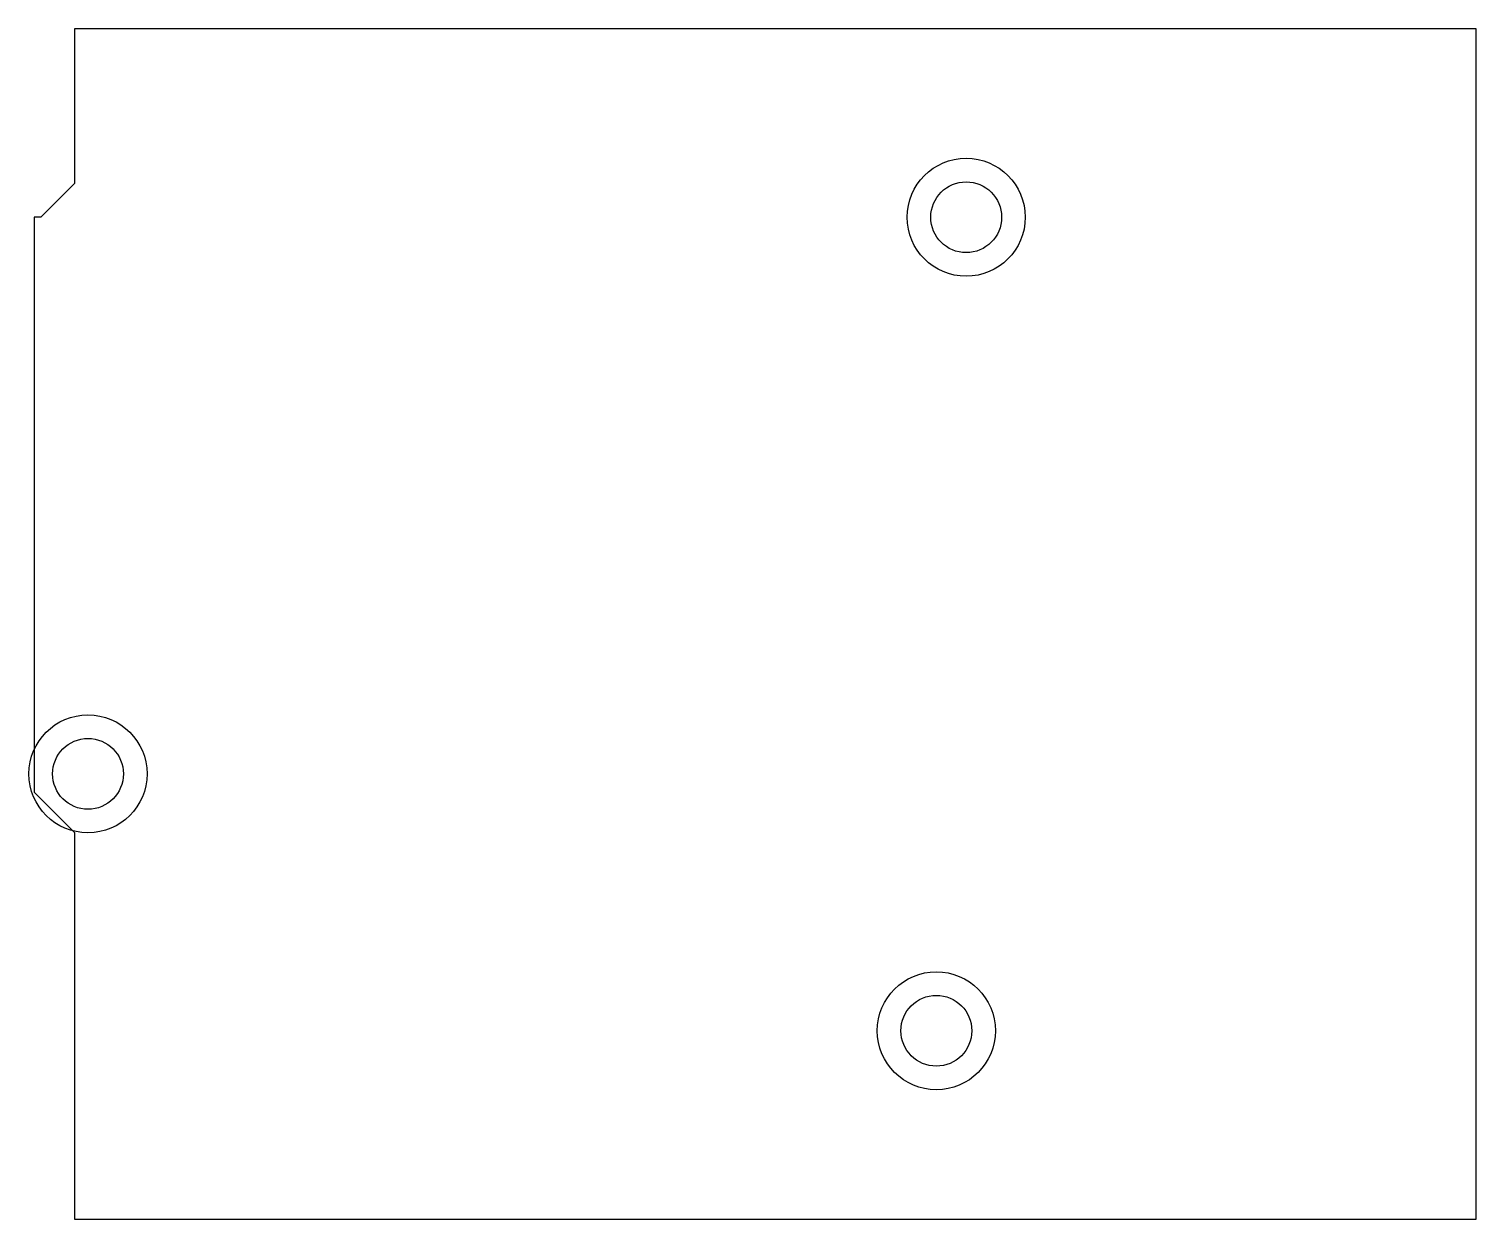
# Model space of a CAD drawing. Header units: millimetres. Extents: x 101.7 to 187.5, y 4 to 74.6.
import ezdxf

# ---------------------------------------------------------------- set-up
doc = ezdxf.new("R2010")
doc.units = ezdxf.units.MM
doc.layers.get('0').update_dxf_attribs({"linetype": 'CONTINUOUS'})

msp = doc.modelspace()

# ---------------------------------------------------------------- linework, layer by layer
msp.add_lwpolyline([(102.4, 63.43), (102, 63.43), (102, 29.33), (104.4, 26.93), (104.4, 4), (187.5, 4), (187.5, 74.6), (104.4, 74.6), (104.4, 65.43)], close=True)
for centre, radius in [((157.27, 63.43), 3.5), ((157.27, 63.43), 2.1), ((105.2, 30.41), 3.5), ((105.2, 30.41), 2.1), ((155.5, 15.17), 3.5), ((155.5, 15.17), 2.1)]:
    msp.add_circle(centre, radius)

doc.saveas('drawing.dxf')
